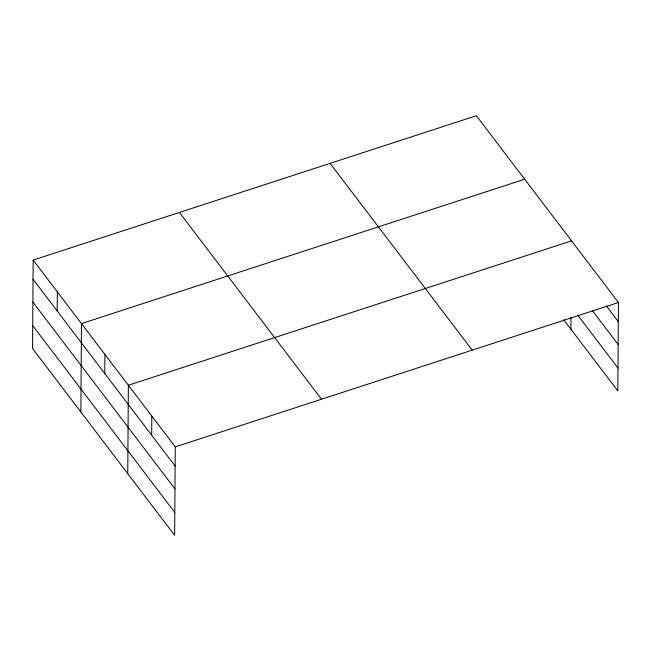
<?xml version="1.0" encoding="UTF-8"?>
<svg xmlns="http://www.w3.org/2000/svg" width="651" height="651" viewBox="0 0 651 651"><rect width="100%" height="100%" fill="white"/><g stroke="black" fill="none" stroke-linecap="round" stroke-linejoin="round"><path stroke-width="0.98" d="M33.168 260.091L32.55 348.497L174.639 535.293L175.257 446.879L33.168 260.091L476.361 115.707L618.45 302.503L617.832 390.909L563.733 319.787M57.19 310.991L57.321 291.843M80.862 412.01L81.473 323.596L524.673 179.22M104.787 373.568L104.925 354.421M127.751 473.651L128.369 385.237L571.562 240.862M151.675 435.21L151.813 416.062M570.943 329.268L571.025 317.346M175.257 446.879L618.45 302.503M606.293 305.848L618.32 321.651M592.304 310.527L618.157 344.509M577.714 315.108L617.994 368.051M330.106 163.352L472.195 350.148M179.424 212.446L321.513 399.234M33.03 279.238L175.119 466.026M32.875 302.088L174.964 488.885M32.713 325.638L174.793 512.435"/></g></svg>
